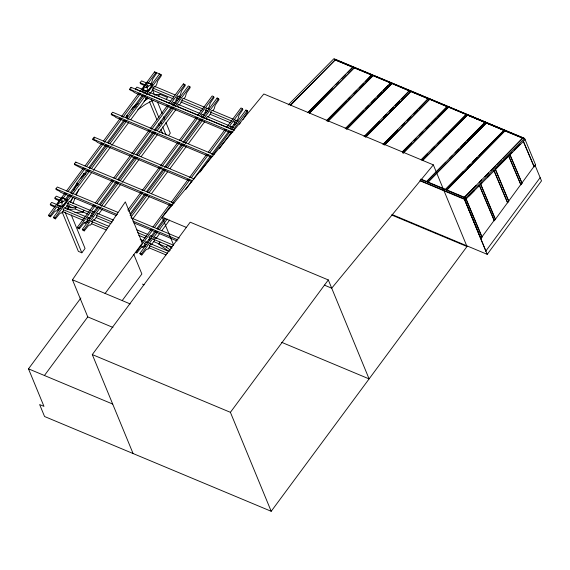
<?xml version="1.0" encoding="UTF-8"?>
<svg xmlns="http://www.w3.org/2000/svg" width="570" height="570" viewBox="0 0 570 570"><rect width="100%" height="100%" fill="white"/><g stroke="black" fill="none" stroke-linecap="round" stroke-linejoin="round"><path stroke-width="0.85" d="M72.91 203.647L75.04 198.118M73.822 190.409L76.808 183.177L83.975 173.487L85.457 174.107M66.961 209.76L69.34 205.485M70.666 202.272L72.326 198.253M77.627 185.407L78.29 183.796L76.808 183.177M83.32 175.076L83.975 173.487M76.323 194.997L78.696 189.66M243.077 119.436L247.808 111.656L247.401 110.665L245.919 110.046L231.149 130.01M112.96 327.437L87.766 316.899L72.468 279.792L125.329 201.887L142.329 243.112L105.079 293.486M290.486 105.365L335.616 59.601M335.374 60L335.573 59.415L290.436 105.037M309.36 113.252L354.49 67.488M354.248 67.887L354.533 67.502M373.4 75.383L328.235 121.132M389.396 84.346L390.949 82.714M392.267 83.263L347.109 129.02M346.453 129.297L391.925 83.291L409.538 90.979L409.823 90.594M428.69 98.482L428.405 98.859L410.835 91.521L411.113 91.136L365.983 136.9M430.008 99.03L384.857 144.787M448.882 106.911L403.104 153.302M466.395 114.292L421.251 159.657M485.241 122.201L467.749 114.798L422.605 160.555M463.389 171.356L445.327 189.639L427.771 182.307L486.573 122.721L504.136 130.06M403.076 152.952L448.547 106.939L503.88 130.388L504.172 130.01M448.241 190.857L464.201 197.519L523.039 137.89L522.754 138.275L505.205 130.943L505.398 130.359L446.645 190.188L505.398 130.359M480.702 238.588L494.746 219.585M534.596 165.642L494.318 220.747L479.434 185.471L478.216 186.704M507.599 202.763L494.04 170.694L507.599 202.763L508.732 201.231L495.615 169.568M495.893 168.813L508.654 155.909L520.887 184.78L522.02 183.248L509.901 154.648L512.33 152.19M534.168 166.803L523.26 141.125L534.168 166.803L535.586 164.887L524.607 138.382L333.885 58.71L288.235 104.909M485.733 251.149L540.153 177.633M485.882 251.092L464.358 198.866L481.037 238.723M392.174 214.584L487.236 254.348L541.5 180.889L534.974 165.129L535.586 164.887M69.982 196.187L66.519 194.74L66.22 193.999L64.731 193.38L65.037 194.121L60.591 192.261L59.515 191.192L56.231 189.618L55.924 188.877L57.306 187.01L117.904 212.354M82.728 168.884L74.663 164.694L74.356 163.953L75.739 162.079L174.014 203.177M129.896 155.973L108.328 146.953L108.029 146.212L106.547 145.592L106.847 146.333L103.391 144.887L103.085 144.146L101.602 143.526L101.909 144.267L97.456 142.407L96.38 141.332L93.095 139.764L92.789 139.023L94.171 137.156L194.085 178.937M120.341 119.337L115.888 117.477L114.812 116.408L111.528 114.834L111.228 114.093L112.611 112.226L214.156 154.691M143.027 96.188L138.467 93.665L138.774 94.406L134.328 92.547L133.252 91.478L129.967 89.91L129.661 89.169L131.043 87.296L234.227 130.452M93.095 139.764L94.477 137.897L94.171 137.156M55.012 207.295L50.673 205.25L50.267 204.26L51.649 202.393L56.565 204.452M59.622 201.067L55.283 199.016L54.87 198.032L56.252 196.158L61.175 198.218M135.924 89.96L135.517 88.97L136.9 87.103L141.823 89.155M144.873 85.771L140.534 83.726L140.127 82.736L141.51 80.869L146.433 82.928M59.558 205.699L58.176 207.573L58.582 208.556L56.736 211.05L55.96 210.793L54.549 211.755L50.495 216.799L49.013 216.18L48.607 215.196L64.951 193.088M66.533 190.95L83.405 168.129M84.987 165.991L101.866 143.17M103.448 141.032L120.32 118.211M121.374 116.786L138.781 93.252M139.835 91.827L154.598 71.856L161.025 74.542L161.431 75.532L157.605 81.139L156.615 84.738L154.769 87.231M56.936 204.808L61.852 197.583L67.438 200.227L62.372 207.081L56.936 204.808L58.959 202.065M59.971 200.69L61.852 197.583L61.874 200.904L60.812 202.336L56.779 204.438L62.372 207.081M142.186 89.511L147.103 82.287L152.696 84.93L147.623 91.784L142.186 89.511L143.205 88.143M144.217 86.768L146.754 83.341M50.495 216.799L50.089 215.816L57.998 205.114M62.743 198.702L66.433 193.707M68.015 191.57L84.894 168.749M86.476 166.611L103.348 143.79M104.403 142.365L121.802 118.831M122.856 117.406L140.263 93.872M141.845 91.727L143.426 89.59M148.172 83.17L156.08 72.475L156.486 73.466L152.66 79.073L151.67 82.671L150.751 83.918M147.623 91.784L142.037 89.141L146.07 87.046L147.131 85.607L147.103 82.287L151.919 84.609M144.809 90.409L143.426 92.276L143.832 93.266M61.952 202.813L63.014 201.374L67.288 199.856L62.215 206.71L61.952 202.813L60.812 202.336M147.21 87.523L148.271 86.084L152.539 84.56L147.473 91.414L147.21 87.523L146.07 87.046M127.63 117.078L126.148 116.458L133.316 106.768L138.268 103.448M65.101 199.742L68.272 195.453M70.381 192.596L77.249 183.305M80.954 178.303L86.761 170.444M88.877 167.587L105.785 144.716M107.374 142.571L123.754 120.42M125.87 117.562L127.452 115.418M131.684 109.704L142.251 95.411M64.495 207.765L63.113 209.639L63.519 210.622L61.681 213.116L60.905 212.859L59.494 213.821L55.44 218.866L53.95 218.246L53.544 217.263L61.988 205.848M66.733 199.436L69.896 195.154M70.951 193.729L88.35 170.195M89.404 168.77L106.811 145.236M108.393 143.099L125.265 120.277M126.846 118.14L143.718 95.318M145.3 93.181L146.882 91.036M151.634 84.624L159.543 73.922M55.44 218.866L55.026 217.883L71.378 195.774M72.433 194.349L89.832 170.815M91.414 168.677L108.293 145.856M109.875 143.718L126.747 120.897M127.801 119.472L145.2 95.938M146.255 94.513L161.025 74.542M69.105 201.538L67.723 203.405L68.129 204.395L65.365 208.128M148.371 94.342L149.753 92.475M154.363 86.241L152.981 88.115L153.387 89.098L150.159 93.459M70.039 201.809L73.209 197.519M75.326 194.662L91.706 172.511M93.295 170.366L110.202 147.495M111.791 145.357L128.699 122.486M130.815 119.629L147.195 97.477M67.773 209.682L75.083 208.934L76.473 207.06L68.343 207.893M158.503 96.13L159.885 94.264L167.573 97.477L166.191 99.351M74.877 212.468L82.778 212.147L84.16 210.28M97.064 207.494L93.359 212.496L92.953 211.506L91.571 213.38L91.977 214.363L88.756 218.73L88.35 217.74L86.961 219.614L87.374 220.597L85.529 223.091L84.752 222.834L83.341 223.796L79.287 228.841L77.805 228.221L77.399 227.238L93.744 205.129M95.325 202.991L112.197 180.17M113.779 178.032L130.658 155.211M131.713 153.786L149.112 130.252M150.166 128.827L167.573 105.293M169.155 103.149L183.39 83.897L184.872 84.517L185.279 85.507L181.452 91.107L180.462 94.713L178.617 97.206M79.287 228.841L78.881 227.858L95.226 205.749M96.807 203.611L113.679 180.79M115.261 178.652L132.14 155.831M133.195 154.406L150.594 130.872M151.649 129.447L169.055 105.913M170.637 103.768L184.872 84.517M173.601 102.45L172.218 104.317L172.625 105.308M178.21 96.216L176.828 98.083L177.234 99.073L174.007 103.434M99.173 204.637L116.088 181.766M117.669 179.621L134.05 157.47M136.166 154.613L152.546 132.461M154.135 130.316L171.043 107.452M93.288 219.806L91.905 221.68L92.312 222.663L90.473 225.157L89.689 224.901L88.286 225.863L84.232 230.907L82.743 230.287L82.337 229.304L98.688 207.195M100.27 205.058L117.142 182.236M118.724 180.099L135.596 157.277M137.185 155.14L154.057 132.318M155.111 130.893L172.511 107.36M173.565 105.935L188.335 85.963L189.817 86.583L190.223 87.573L186.397 93.181L185.407 96.779L184.024 98.646M84.232 230.907L83.819 229.924L100.17 207.815M101.225 206.39L118.624 182.856M120.206 180.719L137.085 157.897M138.667 155.76L155.539 132.938M157.121 130.801L173.993 107.979M175.047 106.554L189.817 86.583M97.898 213.579L96.515 215.446L96.921 216.436L94.157 220.17M177.163 106.383L178.545 104.517M183.155 98.282L181.773 100.156L182.179 101.139L179.415 104.88M98.831 213.85L102.536 208.848M104.118 206.703L120.498 184.552M122.087 182.407L138.995 159.536M141.111 156.679L157.491 134.527M159.073 132.383L175.988 109.518M62.208 212.14L78.375 251.363L81.838 252.809L85.058 248.449L71.257 214.947M168.471 135.646L170.316 133.152L165.941 122.529M127.808 210.038L140.989 192.211M142.044 190.786L159.45 167.252M160.505 165.82L177.904 142.293M179.486 140.149L196.365 117.335M197.947 115.19L212.183 95.938L213.665 96.558L214.071 97.548L210.244 103.149L209.254 106.754L207.872 108.621M128.763 211.37L142.472 192.831M144.053 190.686L160.932 167.872M161.987 166.44L179.386 142.913M180.968 140.769L197.847 117.954M199.429 115.81L213.665 96.558M202.393 114.492L201.011 116.358L201.417 117.349M207.003 108.257L205.62 110.124L206.027 111.114L203.262 114.855M130.081 213.821L144.345 194.527M146.462 191.662L162.842 169.511M164.431 167.366L181.338 144.502M182.927 142.358L199.835 119.486M130.117 215.667L145.934 194.277M147.516 192.14L164.388 169.319M165.97 167.174L182.849 144.36M183.903 142.935L201.303 119.401M202.357 117.969L217.127 98.004L218.609 98.624L219.015 99.615L215.189 105.222L214.199 108.82L212.817 110.687M131.072 217.006L147.416 194.897M148.998 192.76L165.877 169.938M167.459 167.801L184.331 144.98M185.385 143.554L202.785 120.021M203.839 118.596L218.609 98.624M207.338 116.558L205.955 118.425L206.361 119.415M132.383 219.457L149.29 196.593M151.406 193.729L167.787 171.577M169.903 168.72L186.283 146.568M188.392 143.711L204.78 121.56M208.207 116.921L210.971 113.181L210.565 112.19L211.947 110.324L233.33 119.265M173.643 245.086L162.194 217.298L263.832 93.979L433.343 164.873L466.994 246.511L271.199 511.29L44.567 416.513L39.644 404.565L43.968 406.367L28.5 368.84L80.89 297.996M141.837 242.043L151.328 229.211M152.91 227.067L169.782 204.252M171.363 202.108L188.243 179.293M189.297 177.861L206.696 154.335M208.278 152.19L225.15 129.369M226.739 127.231L240.975 107.979L242.457 108.599L242.863 109.583L239.037 115.19L238.046 118.795L236.201 121.282M44.424 375.502L87.766 316.899M152.81 229.831L136.465 251.933L136.871 252.923L140.925 247.872L142.336 246.917L143.113 247.173L144.958 244.68L144.545 243.689L145.927 241.822M154.392 227.686L171.264 204.872M172.318 203.44L189.724 179.913M191.306 177.769L208.178 154.954M209.76 152.81L226.639 129.989M228.221 127.851L242.457 108.599M146.34 242.813L149.561 238.445L149.155 237.462L150.537 235.588L152.988 236.614M231.185 126.533L229.803 128.4L232.254 129.426M235.795 120.299L234.412 122.165L234.819 123.156L231.591 127.516M150.943 236.579L155.175 230.857M156.757 228.72L164.687 217.996M185.82 189.411L191.107 182.265M193.223 179.408L210.131 156.543M211.712 154.399L228.627 131.528M150.872 243.889L149.49 245.756L149.896 246.746L148.058 249.24L147.274 248.983L145.863 249.945L141.809 254.989L140.327 254.37L139.921 253.379L156.273 231.278M157.854 229.133L165.763 218.438M200.042 172.09L211.641 156.401M212.695 154.969L230.095 131.442M141.809 254.989L141.403 253.999L157.755 231.897M159.336 229.76L167.245 219.058M219.45 148.464L231.577 132.062M233.159 129.917L247.401 110.665M155.482 237.654L154.1 239.528L154.506 240.512L151.278 244.879M239.357 124.232L240.739 122.365M155.888 238.645L159.586 233.643M161.702 230.786L169.625 220.063M169.069 251.598L158.645 243.874L160.028 242.008M122.286 300.461L141.866 273.985L133.793 254.405M158.645 243.874L166.34 247.095L167.722 245.221L171.834 248.349M133.081 453.528L92.297 354.576L190.195 222.186L328.313 279.941L369.096 378.9L281.651 342.328M271.199 511.29L230.408 412.331L328.313 279.941M433.343 164.873L331.712 288.192L324.351 285.114M525.12 139.621L464.828 200.255M308.007 112.347L352.858 66.968L352.93 67.331M308.042 112.696L332.331 88.115M336.072 84.339L338.566 81.816M341.679 78.66L345.413 74.884M347.907 72.362L352.267 67.951M309.325 112.903L354.212 67.866M326.261 120.861L371.733 74.855L365.534 81.503M326.916 120.584L346.845 100.413M348.092 99.151L349.959 97.263M353.699 93.48L356.813 90.331M359.307 87.808L363.667 83.398M327.579 121.417L373.051 75.404L390.635 82.75L345.135 128.749M345.791 128.464L363.233 110.822M365.719 108.3L368.213 105.778M371.327 102.629L375.067 98.845M377.554 96.323L381.914 91.913M383.161 90.651L388.149 85.607M364.009 136.629L409.481 90.623L401.415 99.166M364.665 136.351L379.613 121.225M383.346 117.441L386.467 114.292M389.581 111.136L393.314 107.36M395.188 105.464L399.549 101.054M365.327 137.185L410.835 91.521M382.883 144.516L428.355 98.503L419.043 108.307M383.539 144.231L397.86 129.739M401.601 125.956L404.714 122.807M407.208 120.284L410.942 116.501M413.435 113.979L417.796 109.568M384.201 145.065L429.673 99.059L447.258 106.74L437.29 116.822M402.377 151.77L447.229 106.391L447.279 106.747M402.413 152.119L411.754 142.664M413.62 140.776L416.114 138.254M419.228 135.104L422.969 131.321M425.455 128.799L429.196 125.015M431.062 123.127L436.05 118.083M421.28 160.006L427.514 153.701M431.248 149.917L434.361 146.768M437.482 143.619L440.596 140.462M443.082 137.94L447.443 133.53M448.69 132.268L466.217 114.527L485.091 122.415L466.944 140.783M422.57 160.206L467.421 114.826L484.977 122.158L426.453 181.752L445.761 162.215M449.502 158.432L451.996 155.909M455.109 152.76L458.843 148.977M460.717 147.089L465.697 142.044M467.129 167.58L470.243 164.424M472.737 161.901L477.097 157.491M478.964 155.603L504.115 130.16M464.201 197.519L476.036 185.542M479.149 182.393L481.643 179.871M484.757 176.721L488.497 172.938M490.984 170.416L495.344 166.005M496.591 164.744L501.579 159.707M502.826 158.446L522.726 137.926M464.358 198.866L420.047 180.462M464.693 199.001L524.607 138.382M469.11 195.923L474.575 190.387M484.037 192.318L480.681 184.21L481.892 182.984M487.364 177.448L489.794 174.99M514.147 150.345L520.225 144.203M335.573 59.415L335.338 59.985L371.761 74.87M137.783 109.761L145.314 104.453L151.962 100.804L153.066 100.691M145.35 98.71L146.768 97.762M136.216 106.44L134.798 107.388L133.316 106.768M144.003 101.225L148.25 98.382M126.148 116.458L127.523 115.539M154.199 94.841L159.885 94.264M334.519 59.145L372.082 74.834M373.364 75.368L523.039 137.89M466.374 114.321L485.262 122.172M524.372 138.617L505.198 130.943M486.388 122.935L503.951 130.295L335.338 59.985M508.654 155.909L520.887 184.78M522.02 183.248L509.901 154.648M480.681 184.21L495.451 219.215M479.434 185.471L494.318 220.747M508.732 201.231L495.622 170.245M420.831 179.073L465.818 197.861M420.867 179.422L425.655 181.417M464.721 199.35L464.393 199.215L487.236 254.348M420.076 180.811L464.315 199.293M154.627 86.355L175.125 94.926M177.584 95.952L180.861 97.328M183.319 98.353L204.637 107.267M206.276 107.951L209.553 109.326M234.968 119.949L238.246 121.325M140.127 82.736L145.87 85.137M147.131 85.607L148.271 86.084M152.425 87.88L173.736 96.793M176.201 97.819L179.479 99.194M181.937 100.22L203.255 109.134M205.713 110.167L208.171 111.193M210.629 112.219L231.947 121.132M233.586 121.823L236.864 123.191M152.083 89.982L173.33 98.867M175.781 99.892L177.412 100.576M180.683 101.945L201.93 110.829M205.2 112.197L206.832 112.881M210.102 114.249L230.537 122.792M233.8 124.16L235.439 124.844M144.281 90.188L146.739 91.214M150.017 92.582L170.516 101.154M172.974 102.187L176.251 103.555M177.89 104.239L200.027 113.501M201.666 114.185L204.944 115.553M207.402 116.586L228.72 125.5M230.358 126.184L233.636 127.552M135.517 88.97L140.441 91.029M142.899 92.055L145.357 93.081M147.815 94.114L169.953 103.37M171.591 104.053L174.049 105.079M177.327 106.455L198.645 115.368M201.103 116.394L203.561 117.427M206.019 118.453L227.337 127.367M129.661 89.169L232.845 132.318M143.412 95.739L144.894 96.359L145.2 97.1L167.566 106.448L167.259 105.707L168.741 106.326L169.048 107.067L172.511 108.514L172.204 107.773L173.686 108.4L173.993 109.134L195.56 118.154M391.654 215.004L466.994 246.511M111.228 114.093L212.774 156.565M120.035 118.596L121.517 119.216L121.823 119.957L125.286 121.403L124.98 120.662L126.462 121.282L126.768 122.023L149.133 131.378L148.827 130.637L150.309 131.257L150.615 131.998L153.38 133.152M182.564 144.744L184.046 145.364L184.352 146.105L206.718 155.46L206.411 154.719L210.964 157.234M182.863 145.485L179.408 144.039L179.101 143.298L177.619 142.678L177.925 143.419L155.56 134.064L155.254 133.323L153.772 132.703L154.071 133.444M92.789 139.023L192.703 180.804M130.395 155.567L131.877 156.187L132.183 156.928L135.639 158.375L135.332 157.633L136.821 158.253L137.121 158.994L159.493 168.35L159.187 167.609L163.74 170.124M191.841 181.873L187.979 179.65L188.278 180.391L165.913 171.036L165.614 170.295L164.124 169.675L164.431 170.416M74.356 163.953L172.632 205.05M169.539 204.573L171.029 205.193L171.328 205.934M140.256 192.938L118.688 183.925L118.382 183.184L116.9 182.564L117.206 183.298L113.743 181.851L113.444 181.11L111.962 180.49L112.261 181.232L89.896 171.883L89.59 171.142L88.108 170.523L88.414 171.264L84.959 169.817L84.652 169.076L83.17 168.456L83.469 169.19M169.846 205.314L147.48 195.959L147.174 195.225L145.692 194.598L145.998 195.339L142.536 193.893L142.236 193.152L140.747 192.532L141.054 193.273M162.194 217.298L186.347 227.402M131.007 217.833L179.329 238.039M55.924 188.877L117.342 214.562M132.903 221.075L177.947 239.906M69.675 195.446L71.157 196.066L71.464 196.807L93.829 206.162L93.523 205.421L95.005 206.041L95.311 206.782L98.083 207.943M98.468 207.487L99.95 208.107L100.256 208.848L116.23 215.531M133.843 222.891L150.615 229.91M177.013 240.946L157.84 232.931L157.534 232.19L156.052 231.57L156.358 232.311L152.895 230.864L152.589 230.123L151.107 229.503L151.413 230.244M62.778 198.274L67.438 200.227M69.369 201.645L90.687 210.558M92.326 211.242L94.784 212.275M97.242 213.301L113.637 220.162M136.593 229.76L148.072 234.555M154.627 237.298L173.487 245.186M54.87 198.032L59.793 200.084M61.874 200.904L63.014 201.374M67.167 203.177L89.305 212.432M91.763 213.458L93.402 214.142M96.679 215.517L112.254 222.029M137.669 232.66L146.69 236.429M149.148 237.455L151.606 238.488M153.245 239.172L172.104 247.052M66.825 205.278L72.547 207.672M82.351 211.769L88.072 214.163M90.523 215.189L92.974 216.215M96.245 217.583L110.958 223.732M138.738 235.353L145.279 238.082M148.549 239.45L150.181 240.134M153.451 241.502L159.173 243.896M75.083 208.934L82.778 212.147M59.024 205.478L61.482 206.504M64.766 207.879L86.077 216.792M87.716 217.476L90.174 218.51M93.459 219.878L109.034 226.39M140.184 239.421L143.462 240.789M145.92 241.815L148.378 242.849M150.017 243.533L168.877 251.42M50.267 204.26L55.183 206.319M57.641 207.345L60.919 208.72M63.384 209.746L84.695 218.659M87.153 219.692L89.611 220.718M91.25 221.402L107.652 228.264M144.538 243.689L146.996 244.715M149.454 245.748L167.495 253.287M57.313 209.461L58.952 210.145M62.215 211.506L83.462 220.398M85.913 221.417L88.371 222.442M91.635 223.811L106.348 229.966M143.939 245.684L145.571 246.368M148.841 247.736L166.005 254.911M84.046 222.471L85.529 223.091M141.631 246.554L143.113 247.173M48.607 215.196L50.089 215.816M53.544 217.263L55.026 217.883M77.399 227.238L78.881 227.858M82.337 229.304L83.819 229.924M139.921 253.379L141.403 253.999M135.389 252.303L136.871 252.923M142.472 284.124L144.103 284.808M72.468 279.792L130.167 303.917M92.297 354.576L230.408 412.331M28.5 368.84L112.689 404.052M166.34 247.095L170.451 250.223M484.707 193.942L494.789 218.267M482.17 237.191L466.068 198.994L481.835 237.056M245.919 110.046L246.326 111.036M217.127 98.004L217.533 98.995M231.577 133.216L231.27 132.475L229.788 131.855L230.095 132.596L226.632 131.15L226.326 130.409L224.844 129.789L225.15 130.53L202.785 121.175L202.478 120.434L200.996 119.814L201.303 120.555L197.84 119.109L197.534 118.368L196.052 117.748L196.358 118.489M183.39 83.897L183.796 84.887M154.598 71.856L155.004 72.846M152.468 89.846L154.491 94.755M157.52 102.108L162.236 113.544M163.583 116.814L164.595 119.265M151.264 99.116L159.009 117.904M160.355 121.175L161.367 123.626M162.714 126.896L166.084 135.061M149.49 101.752L156.892 119.728M158.581 123.811L159.251 125.45M160.94 129.532L162.621 133.615M131.043 87.296L131.349 88.037M75.739 162.079L76.045 162.821M67.21 205.143L68.557 208.413M64.994 211.955L81.838 252.809M503.88 130.388L445.327 189.639M486.324 123.056L427.771 182.307"/></g></svg>
